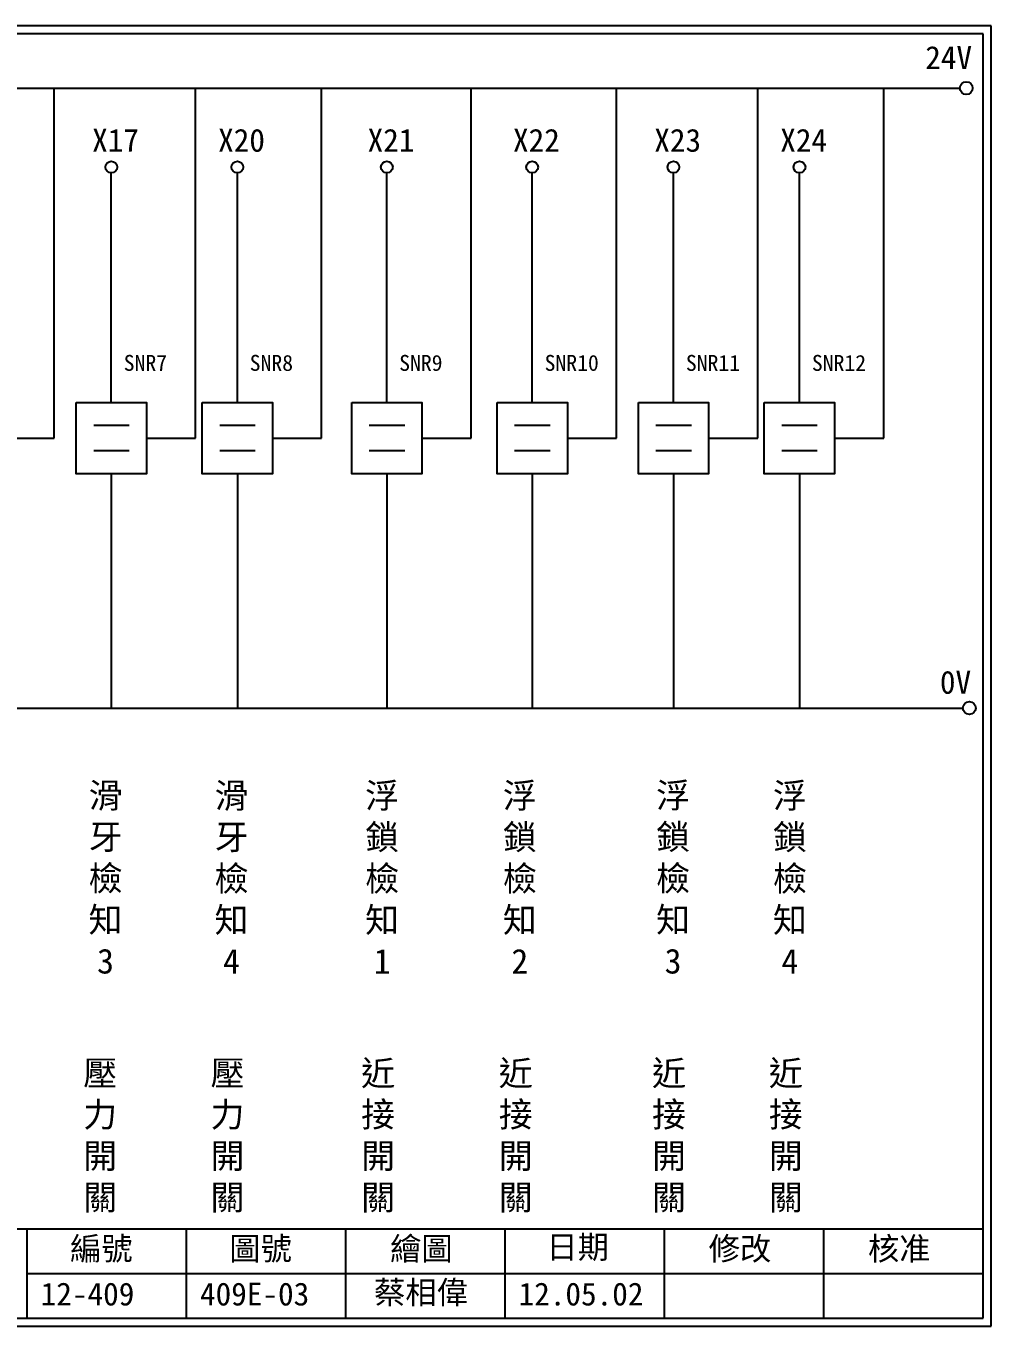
# Model space of a CAD drawing. Extents: x 325 to 612, y 3 to 207.
# Drawn here: x 460.9 to 612.3, y 3 to 207 of the extents above; entities that cross this region are included whole.
import ezdxf

# ---------------------------------------------------------------- set-up
doc = ezdxf.new("R2010")
doc.units = 0
doc.layers.get('0').update_dxf_attribs({"linetype": 'CONTINUOUS'})
doc.layers.add('圖框層', color=7, linetype='CONTINUOUS')
doc.layers.add('標尺寸層', color=3, linetype='CONTINUOUS')
doc.styles.add('CNS', font='romanc.shx', dxfattribs={"bigfont": 'chineset.shx'})
doc.styles.add('STSL', font='KAIU.TTF')

msp = doc.modelspace()

# ---------------------------------------------------------------- linework, layer by layer
for p, q in [((465.31, 142.31), (465.31, 197.22)), ((487.49, 142.31), (487.49, 197.22)), ((507.26, 142.31), (507.26, 197.22)), ((530.72, 142.31), (530.72, 197.22)), ((553.54, 142.31), (553.54, 197.22)), ((575.71, 142.31), (575.71, 197.22)), ((595.48, 142.31), (595.48, 197.22)), ((474.26, 147.89), (474.26, 183.91)), ((494.04, 147.89), (494.04, 183.91)), ((517.5, 147.89), (517.5, 183.91)), ((540.31, 147.89), (540.31, 183.91)), ((562.48, 147.89), (562.48, 183.91)), ((582.26, 147.89), (582.26, 183.91)), ((457.6, 142.31), (465.31, 142.31)), ((479.77, 142.31), (487.49, 142.31)), ((499.55, 142.31), (507.26, 142.31)), ((523.01, 142.31), (530.72, 142.31)), ((545.83, 142.31), (553.54, 142.31)), ((568, 142.31), (575.71, 142.31)), ((587.77, 142.31), (595.48, 142.31)), ((474.26, 136.73), (474.26, 99.96)), ((494.04, 136.73), (494.04, 99.96)), ((517.5, 136.73), (517.5, 99.96)), ((540.31, 136.73), (540.31, 99.96)), ((562.48, 136.73), (562.48, 99.96)), ((582.26, 136.73), (582.26, 99.96))]:
    msp.add_line(p, q)
for points in [[(468.75, 147.89), (479.77, 147.89), (479.77, 136.73), (468.75, 136.73)], [(488.52, 147.89), (499.55, 147.89), (499.55, 136.73), (488.52, 136.73)], [(511.98, 147.89), (523.01, 147.89), (523.01, 136.73), (511.98, 136.73)], [(534.8, 147.89), (545.83, 147.89), (545.83, 136.73), (534.8, 136.73)], [(556.97, 147.89), (568, 147.89), (568, 136.73), (556.97, 136.73)], [(576.74, 147.89), (587.77, 147.89), (587.77, 136.73), (576.74, 136.73)]]:
    msp.add_lwpolyline(points, close=True)
for centre in [(608.44, 197.22), (608.92, 99.96)]:
    msp.add_circle(centre, 1)
at = {"layer": '圖框層', "color": 7}
for p, q in [((612.32, 206.97), (325.32, 206.97)), ((612.32, 3), (612.32, 206.97)), ((611.07, 205.72), (326.57, 205.72)), ((611.07, 4.25), (611.07, 205.72)), ((326.57, 18.25), (611.07, 18.25)), ((461.07, 4.25), (461.07, 18.25)), ((486.07, 4.25), (486.07, 18.25)), ((511.07, 4.25), (511.07, 18.25)), ((536.07, 4.25), (536.07, 18.25)), ((561.07, 4.25), (561.07, 18.25)), ((586.07, 4.25), (586.07, 18.25)), ((461.07, 11.25), (611.07, 11.25)), ((326.57, 4.25), (611.07, 4.25)), ((325.32, 3), (612.32, 3))]:
    msp.add_line(p, q, dxfattribs=at)
at = {"layer": '標尺寸層', "color": 7}
for p, q in [((329.84, 197.22), (607.44, 197.22)), ((471.5, 144.34), (477.07, 144.34)), ((491.27, 144.34), (496.84, 144.34)), ((514.74, 144.34), (520.3, 144.34)), ((537.55, 144.34), (543.12, 144.34)), ((559.72, 144.34), (565.29, 144.34)), ((579.5, 144.34), (585.06, 144.34)), ((471.5, 140.37), (477.07, 140.37)), ((491.27, 140.37), (496.84, 140.37)), ((514.74, 140.37), (520.3, 140.37)), ((537.55, 140.37), (543.12, 140.37)), ((559.72, 140.37), (565.29, 140.37)), ((579.5, 140.37), (585.06, 140.37)), ((330.05, 99.96), (607.92, 99.96))]:
    msp.add_line(p, q, dxfattribs=at)
for centre in [(474.26, 184.83), (494.04, 184.83), (517.5, 184.83), (540.31, 184.83), (562.48, 184.83), (582.26, 184.83)]:
    msp.add_circle(centre, 0.92, dxfattribs=at)

# ---------------------------------------------------------------- texts
at = {"layer": '圖框層', "color": 4, "style": 'STSL'}
for s, height, p in [('24V', 3.6, (602, 200.22)), ('X17', 3.6, (471.25, 187.24)), ('X20', 3.6, (491.02, 187.24)), ('X21', 3.6, (514.48, 187.24)), ('X22', 3.6, (537.3, 187.24)), ('X23', 3.6, (559.47, 187.24)), ('X24', 3.6, (579.24, 187.24)), ('SNR7', 2.5, (476.21, 152.86)), ('SNR8', 2.5, (495.98, 152.86)), ('SNR9', 2.5, (519.44, 152.86)), ('SNR10', 2.5, (542.26, 152.86)), ('SNR11', 2.5, (564.43, 152.86)), ('SNR12', 2.5, (584.21, 152.86)), ('0V', 3.6, (604.3, 102.2)), ('編號', 3.6, (467.78, 13.34)), ('圖號', 3.6, (492.78, 13.34)), ('繪圖', 3.6, (518.01, 13.34)), ('日期', 3.6, (542.54, 13.59)), ('修改', 3.6, (568.01, 13.34)), ('核准', 3.6, (593.01, 13.34)), ('蔡相偉', 3.6, (515.5, 6.47)), ('12-409', 3.6, (463.18, 6.22)), ('409E-03', 3.6, (488.18, 6.22)), ('12.05.02', 3.6, (538.18, 6.22))]:
    msp.add_text(s, height=height, dxfattribs=at).set_placement(p)
at = {"layer": '標尺寸層', "color": 7, "char_height": 3.9, "width": 4.9608, "attachment_point": 5, "style": 'CNS'}
for s, insert in [('{\\fDFKai-SB|b0|i0|c136|p65;滑牙檢知3}', (473.35, 73.22)), ('{\\fDFKai-SB|b0|i0|c136|p65;滑牙檢知4}', (493.12, 73.22)), ('{\\fDFKai-SB|b0|i0|c136|p65;浮鎖檢知1}', (516.76, 73.22)), ('{\\fDFKai-SB|b0|i0|c136|p65;浮鎖檢知2}', (538.37, 73.22)), ('{\\fDFKai-SB|b0|i0|c136|p65;浮鎖檢知3}', (562.42, 73.22)), ('{\\fDFKai-SB|b0|i0|c136|p65;浮鎖檢知4}', (580.76, 73.22)), ('{\\fDFKai-SB|b0|i0|c136|p65;壓力開關}', (472.51, 32.72)), ('{\\fDFKai-SB|b0|i0|c136|p65;壓力開關}', (492.49, 32.72)), ('{\\fDFKai-SB|b0|i0|c136|p65;近接開關}', (516.13, 32.72)), ('{\\fDFKai-SB|b0|i0|c136|p65;近接開關}', (537.73, 32.72)), ('{\\fDFKai-SB|b0|i0|c136|p65;近接開關}', (561.78, 32.72)), ('{\\fDFKai-SB|b0|i0|c136|p65;近接開關}', (580.12, 32.72))]:
    msp.add_mtext(s, dxfattribs=dict(at, insert=insert))

doc.saveas('drawing.dxf')
